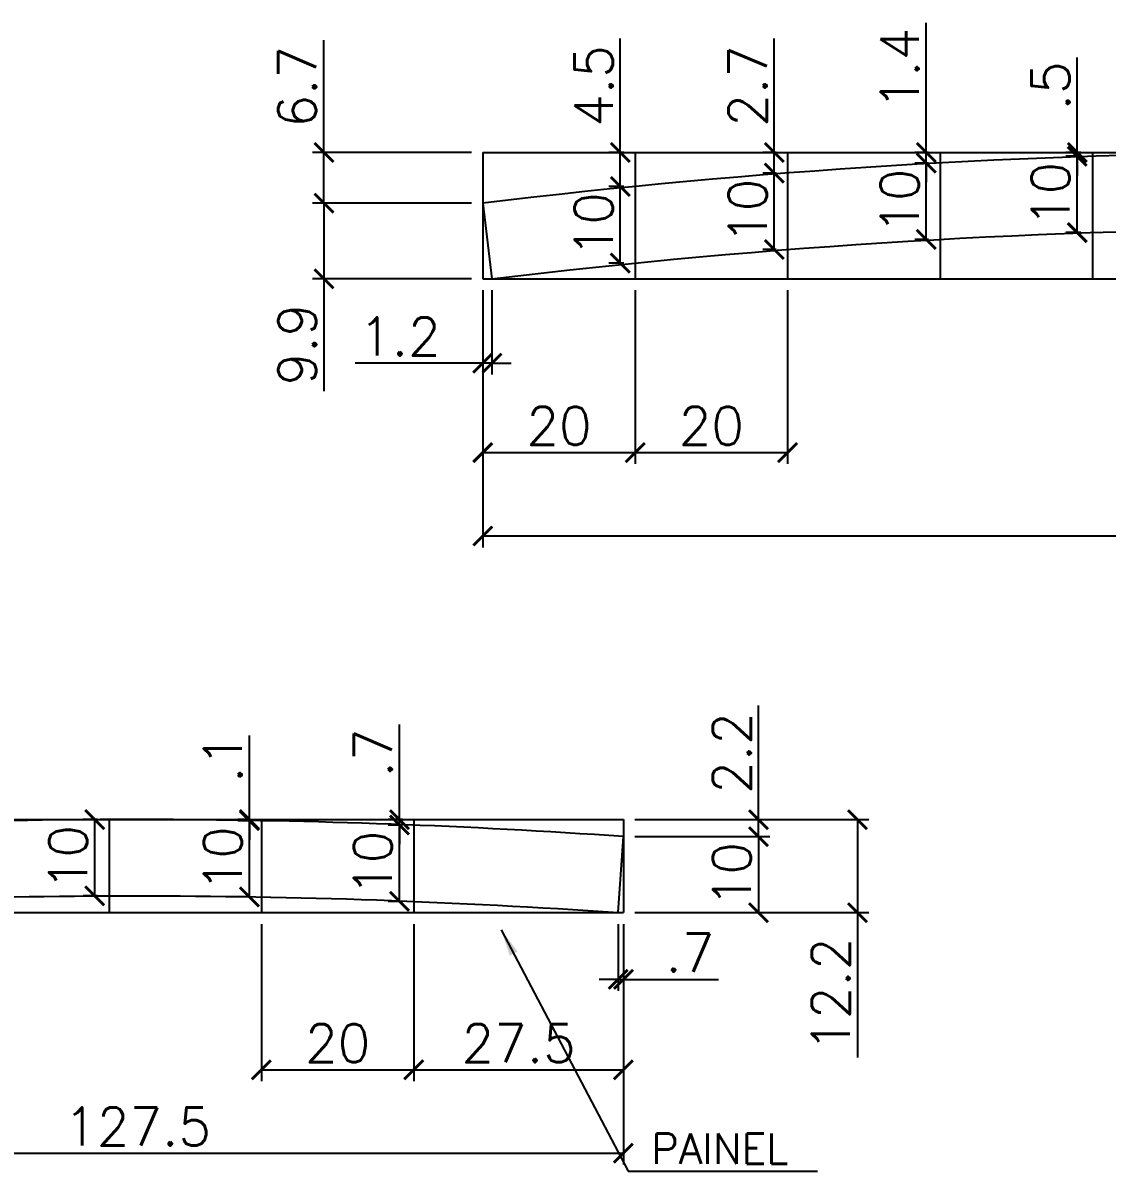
# Model space of a CAD drawing. Extents: x -15895 to 12929, y -2522 to 15173.
# Drawn here: x 8741.6 to 9026.2, y 6938.4 to 7239.7 of the extents above; entities that cross this region are included whole.
import ezdxf

# ---------------------------------------------------------------- set-up
doc = ezdxf.new("R2010")
doc.units = 0
doc.header["$PDMODE"] = 35
doc.header["$PDSIZE"] = -10
doc.layers.add('COTA', color=241, linetype='Continuous')
doc.styles.add('COTA TECNICA', font='techl___.ttf', dxfattribs={"height": 10})
doc.styles.add('Romans', font='romans.shx')
doc.dimstyles.new('Cota Seção (2x)', dxfattribs={"dimtxt": 10, "dimasz": 5, "dimexe": 3, "dimexo": 3, "dimgap": 2, "dimtad": 3, "dimdec": 1, "dimlfac": 0.5, "dimzin": 12, "dimdsep": 46, "dimtxsty": 'Romans', "dimblk": 'ARCHTICK', "dimcen": 0, "dimclrd": 4, "dimclre": 4, "dimclrt": 1, "dimadec": 1, "dimazin": 3, "dimtfac": 1, "dimtdec": 1, "dimtmove": 0, "dimatfit": 3, "dimldrblk": 'OBLIQUE', "dimfxl": 1, "dimtolj": 1, "dimtzin": 12, "dimarcsym": 0})
doc.dimstyles.new('PAINEL', dxfattribs={"dimtxt": 10, "dimasz": 3, "dimexe": 3, "dimexo": 3, "dimgap": 3, "dimtad": 1, "dimdec": 1, "dimzin": 12, "dimdsep": 46, "dimtxsty": 'COTA TECNICA', "dimblk1": 'OBLIQUE', "dimblk2": 'OBLIQUE', "dimsah": 1, "dimcen": 0.9, "dimclrd": 4, "dimclre": 4, "dimclrt": 240, "dimadec": 1, "dimazin": 3, "dimtfac": 1, "dimtdec": 1, "dimtmove": 0, "dimatfit": 3, "dimfxl": 1, "dimtolj": 1, "dimtzin": 12, "dimarcsym": 0})

# ---------------------------------------------------------------- blocks, each defined once
blk = doc.blocks.new('_ArchTick')
at = {"color": 0, "linetype": 'ByBlock', "const_width": 0.15}
blk.add_lwpolyline([(-0.5, -0.5), (0.5, 0.5)], dxfattribs=at)
blk = doc.blocks.new('*D1029')
at = {"layer": 'COTA', "color": 4, "lineweight": -2, "transparency": 16777216}
for p, q in [((8862.32, 7169.54), (8862.32, 7102.06)), ((9301.85, 7169.54), (9301.85, 7102.06)), ((8862.32, 7105.06), (9301.85, 7105.06))]:
    blk.add_line(p, q, dxfattribs=at)
at = {"layer": 'Defpoints', "color": 0, "transparency": 16777216}
for p in [(8862.32, 7172.54), (9301.85, 7172.54), (9301.85, 7105.06)]:
    blk.add_point(p, dxfattribs=at)
at = {"layer": 'COTA', "color": 4, "lineweight": -2, "transparency": 16777216, "xscale": 5, "yscale": 5, "zscale": 5, "rotation": 180}
blk.add_blockref('_ArchTick', (8862.32, 7105.06), dxfattribs=at)
at = {"layer": 'COTA', "color": 4, "lineweight": -2, "transparency": 16777216, "xscale": 5, "yscale": 5, "zscale": 5}
blk.add_blockref('_ArchTick', (9301.85, 7105.06), dxfattribs=at)
at = {"layer": 'COTA', "color": 1, "transparency": 16777216, "insert": (9082.09, 7112.06), "char_height": 10, "attachment_point": 5, "style": 'Romans'}
blk.add_mtext('\\A1;219.8', dxfattribs=at)
blk = doc.blocks.new('_Oblique')
at = {"color": 0, "linetype": 'ByBlock', "lineweight": -2}
blk.add_line((-0.5, -0.5), (0.5, 0.5), dxfattribs=at)
blk = doc.blocks.new('*D1030')
at = {"layer": 'COTA', "color": 4, "lineweight": -2, "transparency": 16777216}
for p, q in [((8862.32, 7169.54), (8862.32, 7147.41)), ((8864.73, 7169.54), (8864.73, 7147.41)), ((8862.32, 7150.41), (8828.8, 7150.41)), ((8864.73, 7150.41), (8862.32, 7150.41)), ((8864.73, 7150.41), (8869.73, 7150.41))]:
    blk.add_line(p, q, dxfattribs=at)
at = {"layer": 'Defpoints', "color": 0, "transparency": 16777216}
for p in [(8862.32, 7172.54), (8864.73, 7172.54), (8862.32, 7150.41)]:
    blk.add_point(p, dxfattribs=at)
at = {"layer": 'COTA', "color": 4, "lineweight": -2, "transparency": 16777216, "xscale": 5, "yscale": 5, "zscale": 5}
blk.add_blockref('_ArchTick', (8862.32, 7150.41), dxfattribs=at)
at = {"layer": 'COTA', "color": 4, "lineweight": -2, "transparency": 16777216, "xscale": 5, "yscale": 5, "zscale": 5, "rotation": 180}
blk.add_blockref('_ArchTick', (8864.73, 7150.41), dxfattribs=at)
at = {"layer": 'COTA', "color": 1, "transparency": 16777216, "insert": (8840.56, 7157.41), "char_height": 10, "attachment_point": 5, "style": 'Romans'}
blk.add_mtext('\\A1;1.2', dxfattribs=at)
blk = doc.blocks.new('*D1031')
at = {"layer": 'COTA', "color": 4, "lineweight": -2, "transparency": 16777216}
for p, q in [((8862.32, 7169.54), (8862.32, 7123.95)), ((8902.32, 7169.54), (8902.32, 7123.95)), ((8862.32, 7126.95), (8902.32, 7126.95))]:
    blk.add_line(p, q, dxfattribs=at)
at = {"layer": 'Defpoints', "color": 0, "transparency": 16777216}
for p in [(8862.32, 7172.54), (8902.32, 7172.54), (8902.32, 7126.95)]:
    blk.add_point(p, dxfattribs=at)
at = {"layer": 'COTA', "color": 4, "lineweight": -2, "transparency": 16777216, "xscale": 5, "yscale": 5, "zscale": 5, "rotation": 180}
blk.add_blockref('_ArchTick', (8862.32, 7126.95), dxfattribs=at)
at = {"layer": 'COTA', "color": 4, "lineweight": -2, "transparency": 16777216, "xscale": 5, "yscale": 5, "zscale": 5}
blk.add_blockref('_ArchTick', (8902.32, 7126.95), dxfattribs=at)
at = {"layer": 'COTA', "color": 1, "transparency": 16777216, "insert": (8882.32, 7133.95), "char_height": 10, "attachment_point": 5, "style": 'Romans'}
blk.add_mtext('\\A1;20', dxfattribs=at)
blk = doc.blocks.new('*D1032')
at = {"layer": 'COTA', "color": 4, "lineweight": -2, "transparency": 16777216}
for p, q in [((8902.32, 7169.54), (8902.32, 7123.95)), ((8942.32, 7169.54), (8942.32, 7123.95)), ((8902.32, 7126.95), (8942.32, 7126.95))]:
    blk.add_line(p, q, dxfattribs=at)
at = {"layer": 'Defpoints', "color": 0, "transparency": 16777216}
for p in [(8902.32, 7172.54), (8942.32, 7172.54), (8942.32, 7126.95)]:
    blk.add_point(p, dxfattribs=at)
at = {"layer": 'COTA', "color": 4, "lineweight": -2, "transparency": 16777216, "xscale": 5, "yscale": 5, "zscale": 5, "rotation": 180}
blk.add_blockref('_ArchTick', (8902.32, 7126.95), dxfattribs=at)
at = {"layer": 'COTA', "color": 4, "lineweight": -2, "transparency": 16777216, "xscale": 5, "yscale": 5, "zscale": 5}
blk.add_blockref('_ArchTick', (8942.32, 7126.95), dxfattribs=at)
at = {"layer": 'COTA', "color": 1, "transparency": 16777216, "insert": (8922.32, 7133.95), "char_height": 10, "attachment_point": 5, "style": 'Romans'}
blk.add_mtext('\\A1;20', dxfattribs=at)
blk = doc.blocks.new('*D1035')
at = {"layer": 'COTA', "color": 4, "lineweight": -2, "transparency": 16777216}
for p, q in [((8859.32, 7192.4), (8817.62, 7192.4)), ((8820.62, 7192.4), (8820.62, 7172.54)), ((8859.32, 7172.54), (8817.62, 7172.54)), ((8820.62, 7172.54), (8820.62, 7143.06))]:
    blk.add_line(p, q, dxfattribs=at)
at = {"layer": 'Defpoints', "color": 0, "transparency": 16777216}
for p in [(8862.32, 7192.4), (8820.62, 7172.54), (8862.32, 7172.54)]:
    blk.add_point(p, dxfattribs=at)
at = {"layer": 'COTA', "color": 4, "lineweight": -2, "transparency": 16777216, "xscale": 5, "yscale": 5, "zscale": 5}
for p, rotation in [((8820.62, 7192.4), 90), ((8820.62, 7172.54), 270)]:
    blk.add_blockref('_ArchTick', p, dxfattribs=dict(at, rotation=rotation))
at = {"layer": 'COTA', "color": 1, "transparency": 16777216, "insert": (8813.62, 7155.3), "char_height": 10, "attachment_point": 5, "rotation": 90, "style": 'Romans'}
blk.add_mtext('\\A1;9.9', dxfattribs=at)
blk = doc.blocks.new('*D1036')
at = {"layer": 'COTA', "color": 4, "lineweight": -2, "transparency": 16777216}
for p, q in [((8820.62, 7205.71), (8820.62, 7235.18)), ((8859.32, 7205.71), (8817.62, 7205.71)), ((8820.62, 7192.4), (8820.62, 7205.71)), ((8859.32, 7192.4), (8817.62, 7192.4))]:
    blk.add_line(p, q, dxfattribs=at)
at = {"layer": 'Defpoints', "color": 0, "transparency": 16777216}
for p in [(8820.62, 7205.71), (8862.32, 7205.71), (8862.32, 7192.4)]:
    blk.add_point(p, dxfattribs=at)
at = {"layer": 'COTA', "color": 4, "lineweight": -2, "transparency": 16777216, "xscale": 5, "yscale": 5, "zscale": 5}
for p, rotation in [((8820.62, 7205.71), 90), ((8820.62, 7192.4), 270)]:
    blk.add_blockref('_ArchTick', p, dxfattribs=dict(at, rotation=rotation))
at = {"layer": 'COTA', "color": 1, "transparency": 16777216, "insert": (8813.62, 7222.94), "char_height": 10, "attachment_point": 5, "rotation": 90, "style": 'Romans'}
blk.add_mtext('\\A1;6.7', dxfattribs=at)
blk = doc.blocks.new('*D1037')
at = {"layer": 'COTA', "color": 4, "lineweight": -2, "transparency": 16777216}
for p, q in [((8899.32, 7196.79), (8895.41, 7196.79)), ((8898.41, 7176.69), (8898.41, 7196.79)), ((8899.32, 7176.69), (8895.41, 7176.69))]:
    blk.add_line(p, q, dxfattribs=at)
at = {"layer": 'Defpoints', "color": 0, "transparency": 16777216}
for p in [(8898.41, 7196.79), (8902.32, 7196.79), (8902.32, 7176.69)]:
    blk.add_point(p, dxfattribs=at)
at = {"layer": 'COTA', "color": 4, "lineweight": -2, "transparency": 16777216, "xscale": 5, "yscale": 5, "zscale": 5}
for p, rotation in [((8898.41, 7196.79), 90), ((8898.41, 7176.69), 270)]:
    blk.add_blockref('_ArchTick', p, dxfattribs=dict(at, rotation=rotation))
at = {"layer": 'COTA', "color": 1, "transparency": 16777216, "insert": (8891.41, 7186.74), "char_height": 10, "attachment_point": 5, "rotation": 90, "style": 'Romans'}
blk.add_mtext('\\A1;10', dxfattribs=at)
blk = doc.blocks.new('*D1038')
at = {"layer": 'COTA', "color": 4, "lineweight": -2, "transparency": 16777216}
for p, q in [((8898.41, 7205.71), (8898.41, 7235.66)), ((8899.32, 7205.71), (8895.41, 7205.71)), ((8898.41, 7196.79), (8898.41, 7205.71)), ((8899.32, 7196.79), (8895.41, 7196.79))]:
    blk.add_line(p, q, dxfattribs=at)
at = {"layer": 'Defpoints', "color": 0, "transparency": 16777216}
for p in [(8898.41, 7205.71), (8902.32, 7205.71), (8902.32, 7196.79)]:
    blk.add_point(p, dxfattribs=at)
at = {"layer": 'COTA', "color": 4, "lineweight": -2, "transparency": 16777216, "xscale": 5, "yscale": 5, "zscale": 5}
for p, rotation in [((8898.41, 7205.71), 90), ((8898.41, 7196.79), 270)]:
    blk.add_blockref('_ArchTick', p, dxfattribs=dict(at, rotation=rotation))
at = {"layer": 'COTA', "color": 1, "transparency": 16777216, "insert": (8891.41, 7223.18), "char_height": 10, "attachment_point": 5, "rotation": 90, "style": 'Romans'}
blk.add_mtext('\\A1;4.5', dxfattribs=at)
blk = doc.blocks.new('*D1039')
at = {"layer": 'COTA', "color": 4, "lineweight": -2, "transparency": 16777216}
for p, q in [((8939.32, 7200.31), (8935.83, 7200.31)), ((8938.83, 7180.25), (8938.83, 7200.31)), ((8939.32, 7180.25), (8935.83, 7180.25))]:
    blk.add_line(p, q, dxfattribs=at)
at = {"layer": 'Defpoints', "color": 0, "transparency": 16777216}
for p in [(8938.83, 7200.31), (8942.32, 7200.31), (8942.32, 7180.25)]:
    blk.add_point(p, dxfattribs=at)
at = {"layer": 'COTA', "color": 4, "lineweight": -2, "transparency": 16777216, "xscale": 5, "yscale": 5, "zscale": 5}
for p, rotation in [((8938.83, 7200.31), 90), ((8938.83, 7180.25), 270)]:
    blk.add_blockref('_ArchTick', p, dxfattribs=dict(at, rotation=rotation))
at = {"layer": 'COTA', "color": 1, "transparency": 16777216, "insert": (8931.83, 7190.28), "char_height": 10, "attachment_point": 5, "rotation": 90, "style": 'Romans'}
blk.add_mtext('\\A1;10', dxfattribs=at)
blk = doc.blocks.new('*D1040')
at = {"layer": 'COTA', "color": 4, "lineweight": -2, "transparency": 16777216}
for p, q in [((8938.83, 7205.71), (8938.83, 7235.66)), ((8939.32, 7205.71), (8935.83, 7205.71)), ((8938.83, 7200.31), (8938.83, 7205.71)), ((8939.32, 7200.31), (8935.83, 7200.31))]:
    blk.add_line(p, q, dxfattribs=at)
at = {"layer": 'Defpoints', "color": 0, "transparency": 16777216}
for p in [(8938.83, 7205.71), (8942.32, 7205.71), (8942.32, 7200.31)]:
    blk.add_point(p, dxfattribs=at)
at = {"layer": 'COTA', "color": 4, "lineweight": -2, "transparency": 16777216, "xscale": 5, "yscale": 5, "zscale": 5}
for p, rotation in [((8938.83, 7205.71), 90), ((8938.83, 7200.31), 270)]:
    blk.add_blockref('_ArchTick', p, dxfattribs=dict(at, rotation=rotation))
at = {"layer": 'COTA', "color": 1, "transparency": 16777216, "insert": (8931.83, 7223.18), "char_height": 10, "attachment_point": 5, "rotation": 90, "style": 'Romans'}
blk.add_mtext('\\A1;2.7', dxfattribs=at)
blk = doc.blocks.new('*D1041')
at = {"layer": 'COTA', "color": 4, "lineweight": -2, "transparency": 16777216}
for p, q in [((8979.32, 7202.94), (8975.73, 7202.94)), ((8978.73, 7182.91), (8978.73, 7202.94)), ((8979.32, 7182.91), (8975.73, 7182.91))]:
    blk.add_line(p, q, dxfattribs=at)
at = {"layer": 'Defpoints', "color": 0, "transparency": 16777216}
for p in [(8978.73, 7202.94), (8982.32, 7202.94), (8982.32, 7182.91)]:
    blk.add_point(p, dxfattribs=at)
at = {"layer": 'COTA', "color": 4, "lineweight": -2, "transparency": 16777216, "xscale": 5, "yscale": 5, "zscale": 5}
for p, rotation in [((8978.73, 7202.94), 90), ((8978.73, 7182.91), 270)]:
    blk.add_blockref('_ArchTick', p, dxfattribs=dict(at, rotation=rotation))
at = {"layer": 'COTA', "color": 1, "transparency": 16777216, "insert": (8971.73, 7192.93), "char_height": 10, "attachment_point": 5, "rotation": 90, "style": 'Romans'}
blk.add_mtext('\\A1;10', dxfattribs=at)
blk = doc.blocks.new('*D1042')
at = {"layer": 'COTA', "color": 4, "lineweight": -2, "transparency": 16777216}
for p, q in [((8978.73, 7205.71), (8978.73, 7239.71)), ((8979.32, 7205.71), (8975.73, 7205.71)), ((8978.73, 7202.94), (8978.73, 7205.71)), ((8979.32, 7202.94), (8975.73, 7202.94)), ((8978.73, 7202.94), (8978.73, 7197.94))]:
    blk.add_line(p, q, dxfattribs=at)
at = {"layer": 'Defpoints', "color": 0, "transparency": 16777216}
for p in [(8978.73, 7205.71), (8982.32, 7205.71), (8982.32, 7202.94)]:
    blk.add_point(p, dxfattribs=at)
at = {"layer": 'COTA', "color": 4, "lineweight": -2, "transparency": 16777216, "xscale": 5, "yscale": 5, "zscale": 5}
for p, rotation in [((8978.73, 7205.71), 270), ((8978.73, 7202.94), 90)]:
    blk.add_blockref('_ArchTick', p, dxfattribs=dict(at, rotation=rotation))
at = {"layer": 'COTA', "color": 1, "transparency": 16777216, "insert": (8971.73, 7227.71), "char_height": 10, "attachment_point": 5, "rotation": 90, "style": 'Romans'}
blk.add_mtext('\\A1;1.4', dxfattribs=at)
blk = doc.blocks.new('*D1043')
at = {"layer": 'COTA', "color": 4, "lineweight": -2, "transparency": 16777216}
for p, q in [((9019.32, 7204.71), (9015.34, 7204.71)), ((9018.34, 7184.69), (9018.34, 7204.71)), ((9019.32, 7184.69), (9015.34, 7184.69))]:
    blk.add_line(p, q, dxfattribs=at)
at = {"layer": 'Defpoints', "color": 0, "transparency": 16777216}
for p in [(9018.34, 7204.71), (9022.32, 7204.71), (9022.32, 7184.69)]:
    blk.add_point(p, dxfattribs=at)
at = {"layer": 'COTA', "color": 4, "lineweight": -2, "transparency": 16777216, "xscale": 5, "yscale": 5, "zscale": 5}
for p, rotation in [((9018.34, 7204.71), 90), ((9018.34, 7184.69), 270)]:
    blk.add_blockref('_ArchTick', p, dxfattribs=dict(at, rotation=rotation))
at = {"layer": 'COTA', "color": 1, "transparency": 16777216, "insert": (9011.34, 7194.7), "char_height": 10, "attachment_point": 5, "rotation": 90, "style": 'Romans'}
blk.add_mtext('\\A1;10', dxfattribs=at)
blk = doc.blocks.new('*D1044')
at = {"layer": 'COTA', "color": 4, "lineweight": -2, "transparency": 16777216}
for p, q in [((9018.34, 7205.71), (9018.34, 7230.66)), ((9019.32, 7205.71), (9015.34, 7205.71)), ((9018.34, 7204.71), (9018.34, 7205.71)), ((9019.32, 7204.71), (9015.34, 7204.71)), ((9018.34, 7204.71), (9018.34, 7199.71))]:
    blk.add_line(p, q, dxfattribs=at)
at = {"layer": 'Defpoints', "color": 0, "transparency": 16777216}
for p in [(9018.34, 7205.71), (9022.32, 7205.71), (9022.32, 7204.71)]:
    blk.add_point(p, dxfattribs=at)
at = {"layer": 'COTA', "color": 4, "lineweight": -2, "transparency": 16777216, "xscale": 5, "yscale": 5, "zscale": 5}
for p, rotation in [((9018.34, 7205.71), 270), ((9018.34, 7204.71), 90)]:
    blk.add_blockref('_ArchTick', p, dxfattribs=dict(at, rotation=rotation))
at = {"layer": 'COTA', "color": 1, "transparency": 16777216, "insert": (9011.34, 7223.18), "char_height": 10, "attachment_point": 5, "rotation": 90, "style": 'Romans'}
blk.add_mtext('\\A1;.5', dxfattribs=at)
blk = doc.blocks.new('*D1061')
at = {"layer": 'COTA', "color": 4, "lineweight": -2, "transparency": 16777216}
for p, q in [((8644.22, 7003.2), (8644.22, 6940.05)), ((8899.23, 7003.2), (8899.23, 6940.05)), ((8644.22, 6943.05), (8899.23, 6943.05))]:
    blk.add_line(p, q, dxfattribs=at)
at = {"layer": 'Defpoints', "color": 0, "transparency": 16777216}
for p in [(8644.22, 7006.2), (8899.23, 7006.2), (8899.23, 6943.05)]:
    blk.add_point(p, dxfattribs=at)
at = {"layer": 'COTA', "color": 4, "lineweight": -2, "transparency": 16777216, "xscale": 5, "yscale": 5, "zscale": 5, "rotation": 180}
blk.add_blockref('_ArchTick', (8644.22, 6943.05), dxfattribs=at)
at = {"layer": 'COTA', "color": 4, "lineweight": -2, "transparency": 16777216, "xscale": 5, "yscale": 5, "zscale": 5}
blk.add_blockref('_ArchTick', (8899.23, 6943.05), dxfattribs=at)
at = {"layer": 'COTA', "color": 1, "transparency": 16777216, "insert": (8771.73, 6950.05), "char_height": 10, "attachment_point": 5, "style": 'Romans'}
blk.add_mtext('\\A1;127.5', dxfattribs=at)
blk = doc.blocks.new('*D1063')
at = {"layer": 'COTA', "color": 4, "lineweight": -2, "transparency": 16777216}
for p, q in [((8804.22, 7003.2), (8804.22, 6961.94)), ((8844.22, 7003.2), (8844.22, 6961.94)), ((8804.22, 6964.94), (8844.22, 6964.94))]:
    blk.add_line(p, q, dxfattribs=at)
at = {"layer": 'Defpoints', "color": 0, "transparency": 16777216}
for p in [(8804.22, 7006.2), (8844.22, 7006.2), (8844.22, 6964.94)]:
    blk.add_point(p, dxfattribs=at)
at = {"layer": 'COTA', "color": 4, "lineweight": -2, "transparency": 16777216, "xscale": 5, "yscale": 5, "zscale": 5, "rotation": 180}
blk.add_blockref('_ArchTick', (8804.22, 6964.94), dxfattribs=at)
at = {"layer": 'COTA', "color": 4, "lineweight": -2, "transparency": 16777216, "xscale": 5, "yscale": 5, "zscale": 5}
blk.add_blockref('_ArchTick', (8844.22, 6964.94), dxfattribs=at)
at = {"layer": 'COTA', "color": 1, "transparency": 16777216, "insert": (8824.22, 6971.94), "char_height": 10, "attachment_point": 5, "style": 'Romans'}
blk.add_mtext('\\A1;20', dxfattribs=at)
blk = doc.blocks.new('*D1064')
at = {"layer": 'COTA', "color": 4, "lineweight": -2, "transparency": 16777216}
for p, q in [((8844.22, 7003.2), (8844.22, 6961.94)), ((8899.23, 7003.2), (8899.23, 6961.94)), ((8844.22, 6964.94), (8899.23, 6964.94))]:
    blk.add_line(p, q, dxfattribs=at)
at = {"layer": 'Defpoints', "color": 0, "transparency": 16777216}
for p in [(8844.22, 7006.2), (8899.23, 7006.2), (8899.23, 6964.94)]:
    blk.add_point(p, dxfattribs=at)
at = {"layer": 'COTA', "color": 4, "lineweight": -2, "transparency": 16777216, "xscale": 5, "yscale": 5, "zscale": 5, "rotation": 180}
blk.add_blockref('_ArchTick', (8844.22, 6964.94), dxfattribs=at)
at = {"layer": 'COTA', "color": 4, "lineweight": -2, "transparency": 16777216, "xscale": 5, "yscale": 5, "zscale": 5}
blk.add_blockref('_ArchTick', (8899.23, 6964.94), dxfattribs=at)
at = {"layer": 'COTA', "color": 1, "transparency": 16777216, "insert": (8871.73, 6971.94), "char_height": 10, "attachment_point": 5, "style": 'Romans'}
blk.add_mtext('\\A1;27.5', dxfattribs=at)
blk = doc.blocks.new('*D1065')
at = {"layer": 'COTA', "color": 4, "lineweight": -2, "transparency": 16777216}
for p, q in [((8897.84, 7003.2), (8897.84, 6985.68)), ((8899.23, 7003.2), (8899.23, 6985.68)), ((8897.84, 6988.68), (8892.84, 6988.68)), ((8897.84, 6988.68), (8899.23, 6988.68)), ((8899.23, 6988.68), (8924.19, 6988.68))]:
    blk.add_line(p, q, dxfattribs=at)
at = {"layer": 'Defpoints', "color": 0, "transparency": 16777216}
for p in [(8897.84, 7006.2), (8899.23, 7006.2), (8899.23, 6988.68)]:
    blk.add_point(p, dxfattribs=at)
at = {"layer": 'COTA', "color": 4, "lineweight": -2, "transparency": 16777216, "xscale": 5, "yscale": 5, "zscale": 5}
blk.add_blockref('_ArchTick', (8897.84, 6988.68), dxfattribs=at)
at = {"layer": 'COTA', "color": 4, "lineweight": -2, "transparency": 16777216, "xscale": 5, "yscale": 5, "zscale": 5, "rotation": 180}
blk.add_blockref('_ArchTick', (8899.23, 6988.68), dxfattribs=at)
at = {"layer": 'COTA', "color": 1, "transparency": 16777216, "insert": (8916.71, 6995.68), "char_height": 10, "attachment_point": 5, "style": 'Romans'}
blk.add_mtext('\\A1;.7', dxfattribs=at)
blk = doc.blocks.new('*D1069')
at = {"layer": 'COTA', "color": 4, "lineweight": -2, "transparency": 16777216}
for p, q in [((8902.23, 7026.15), (8937.7, 7026.15)), ((8934.7, 7026.15), (8934.7, 7006.2)), ((8902.23, 7006.2), (8937.7, 7006.2))]:
    blk.add_line(p, q, dxfattribs=at)
at = {"layer": 'Defpoints', "color": 0, "transparency": 16777216}
for p in [(8899.23, 7026.15), (8899.23, 7006.2), (8934.7, 7006.2)]:
    blk.add_point(p, dxfattribs=at)
at = {"layer": 'COTA', "color": 4, "lineweight": -2, "transparency": 16777216, "xscale": 5, "yscale": 5, "zscale": 5}
for p, rotation in [((8934.7, 7026.15), 90), ((8934.7, 7006.2), 270)]:
    blk.add_blockref('_ArchTick', p, dxfattribs=dict(at, rotation=rotation))
at = {"layer": 'COTA', "color": 1, "transparency": 16777216, "insert": (8927.7, 7016.17), "char_height": 10, "attachment_point": 5, "rotation": 90, "style": 'Romans'}
blk.add_mtext('\\A1;10', dxfattribs=at)
blk = doc.blocks.new('*D1070')
at = {"layer": 'COTA', "color": 4, "lineweight": -2, "transparency": 16777216}
for p, q in [((8934.7, 7030.61), (8934.7, 7060.56)), ((8902.23, 7030.61), (8937.7, 7030.61)), ((8934.7, 7026.15), (8934.7, 7030.61)), ((8902.23, 7026.15), (8937.7, 7026.15))]:
    blk.add_line(p, q, dxfattribs=at)
at = {"layer": 'Defpoints', "color": 0, "transparency": 16777216}
for p in [(8899.23, 7030.61), (8934.7, 7030.61), (8899.23, 7026.15)]:
    blk.add_point(p, dxfattribs=at)
at = {"layer": 'COTA', "color": 4, "lineweight": -2, "transparency": 16777216, "xscale": 5, "yscale": 5, "zscale": 5}
for p, rotation in [((8934.7, 7030.61), 90), ((8934.7, 7026.15), 270)]:
    blk.add_blockref('_ArchTick', p, dxfattribs=dict(at, rotation=rotation))
at = {"layer": 'COTA', "color": 1, "transparency": 16777216, "insert": (8927.7, 7048.09), "char_height": 10, "attachment_point": 5, "rotation": 90, "style": 'Romans'}
blk.add_mtext('\\A1;2.2', dxfattribs=at)
blk = doc.blocks.new('*D1071')
at = {"layer": 'COTA', "color": 4, "lineweight": -2, "transparency": 16777216}
for p, q in [((8902.23, 7030.61), (8963.65, 7030.61)), ((8960.65, 7030.61), (8960.65, 7006.2)), ((8902.23, 7006.2), (8963.65, 7006.2)), ((8960.65, 7006.2), (8960.65, 6968.15))]:
    blk.add_line(p, q, dxfattribs=at)
at = {"layer": 'Defpoints', "color": 0, "transparency": 16777216}
for p in [(8899.23, 7030.61), (8899.23, 7006.2), (8960.65, 7006.2)]:
    blk.add_point(p, dxfattribs=at)
at = {"layer": 'COTA', "color": 4, "lineweight": -2, "transparency": 16777216, "xscale": 5, "yscale": 5, "zscale": 5}
for p, rotation in [((8960.65, 7030.61), 90), ((8960.65, 7006.2), 270)]:
    blk.add_blockref('_ArchTick', p, dxfattribs=dict(at, rotation=rotation))
at = {"layer": 'COTA', "color": 1, "transparency": 16777216, "insert": (8953.65, 6984.67), "char_height": 10, "attachment_point": 5, "rotation": 90, "style": 'Romans'}
blk.add_mtext('\\A1;12.2', dxfattribs=at)
blk = doc.blocks.new('*D1076')
at = {"layer": 'COTA', "color": 4, "lineweight": -2, "transparency": 16777216}
for p, q in [((8761.22, 7030.61), (8757.48, 7030.61)), ((8760.48, 7010.61), (8760.48, 7030.61)), ((8761.22, 7010.61), (8757.48, 7010.61))]:
    blk.add_line(p, q, dxfattribs=at)
at = {"layer": 'Defpoints', "color": 0, "transparency": 16777216}
for p in [(8760.48, 7030.61), (8764.22, 7030.61), (8764.22, 7010.61)]:
    blk.add_point(p, dxfattribs=at)
at = {"layer": 'COTA', "color": 4, "lineweight": -2, "transparency": 16777216, "xscale": 5, "yscale": 5, "zscale": 5}
for p, rotation in [((8760.48, 7030.61), 90), ((8760.48, 7010.61), 270)]:
    blk.add_blockref('_ArchTick', p, dxfattribs=dict(at, rotation=rotation))
at = {"layer": 'COTA', "color": 1, "transparency": 16777216, "insert": (8753.48, 7020.61), "char_height": 10, "attachment_point": 5, "rotation": 90, "style": 'Romans'}
blk.add_mtext('\\A1;10', dxfattribs=at)
blk = doc.blocks.new('*D1077')
at = {"layer": 'COTA', "color": 4, "lineweight": -2, "transparency": 16777216}
for p, q in [((8801.22, 7030.32), (8798.07, 7030.32)), ((8801.07, 7010.32), (8801.07, 7030.32)), ((8801.22, 7010.32), (8798.07, 7010.32))]:
    blk.add_line(p, q, dxfattribs=at)
at = {"layer": 'Defpoints', "color": 0, "transparency": 16777216}
for p in [(8801.07, 7030.32), (8804.22, 7030.32), (8804.22, 7010.32)]:
    blk.add_point(p, dxfattribs=at)
at = {"layer": 'COTA', "color": 4, "lineweight": -2, "transparency": 16777216, "xscale": 5, "yscale": 5, "zscale": 5}
for p, rotation in [((8801.07, 7030.32), 90), ((8801.07, 7010.32), 270)]:
    blk.add_blockref('_ArchTick', p, dxfattribs=dict(at, rotation=rotation))
at = {"layer": 'COTA', "color": 1, "transparency": 16777216, "insert": (8794.07, 7020.32), "char_height": 10, "attachment_point": 5, "rotation": 90, "style": 'Romans'}
blk.add_mtext('\\A1;10', dxfattribs=at)
blk = doc.blocks.new('*D1078')
at = {"layer": 'COTA', "color": 4, "lineweight": -2, "transparency": 16777216}
for p, q in [((8801.07, 7030.61), (8801.07, 7052.71)), ((8801.22, 7030.61), (8798.07, 7030.61)), ((8801.22, 7030.32), (8798.07, 7030.32)), ((8801.07, 7030.32), (8801.07, 7030.61)), ((8801.07, 7030.32), (8801.07, 7025.32))]:
    blk.add_line(p, q, dxfattribs=at)
at = {"layer": 'Defpoints', "color": 0, "transparency": 16777216}
for p in [(8801.07, 7030.61), (8804.22, 7030.61), (8804.22, 7030.32)]:
    blk.add_point(p, dxfattribs=at)
at = {"layer": 'COTA', "color": 4, "lineweight": -2, "transparency": 16777216, "xscale": 5, "yscale": 5, "zscale": 5}
for p, rotation in [((8801.07, 7030.61), 270), ((8801.07, 7030.32), 90)]:
    blk.add_blockref('_ArchTick', p, dxfattribs=dict(at, rotation=rotation))
at = {"layer": 'COTA', "color": 1, "transparency": 16777216, "insert": (8794.07, 7046.66), "char_height": 10, "attachment_point": 5, "rotation": 90, "style": 'Romans'}
blk.add_mtext('\\A1;.1', dxfattribs=at)
blk = doc.blocks.new('*D1079')
at = {"layer": 'COTA', "color": 4, "lineweight": -2, "transparency": 16777216}
for p, q in [((8841.22, 7029.17), (8837.45, 7029.17)), ((8840.45, 7009.15), (8840.45, 7029.17)), ((8841.22, 7009.15), (8837.45, 7009.15))]:
    blk.add_line(p, q, dxfattribs=at)
at = {"layer": 'Defpoints', "color": 0, "transparency": 16777216}
for p in [(8840.45, 7029.17), (8844.22, 7029.17), (8844.22, 7009.15)]:
    blk.add_point(p, dxfattribs=at)
at = {"layer": 'COTA', "color": 4, "lineweight": -2, "transparency": 16777216, "xscale": 5, "yscale": 5, "zscale": 5}
for p, rotation in [((8840.45, 7029.17), 90), ((8840.45, 7009.15), 270)]:
    blk.add_blockref('_ArchTick', p, dxfattribs=dict(at, rotation=rotation))
at = {"layer": 'COTA', "color": 1, "transparency": 16777216, "insert": (8833.45, 7019.16), "char_height": 10, "attachment_point": 5, "rotation": 90, "style": 'Romans'}
blk.add_mtext('\\A1;10', dxfattribs=at)
blk = doc.blocks.new('*D1080')
at = {"layer": 'COTA', "color": 4, "lineweight": -2, "transparency": 16777216}
for p, q in [((8840.45, 7030.61), (8840.45, 7055.56)), ((8841.22, 7030.61), (8837.45, 7030.61)), ((8840.45, 7029.17), (8840.45, 7030.61)), ((8841.22, 7029.17), (8837.45, 7029.17)), ((8840.45, 7029.17), (8840.45, 7024.17))]:
    blk.add_line(p, q, dxfattribs=at)
at = {"layer": 'Defpoints', "color": 0, "transparency": 16777216}
for p in [(8840.45, 7030.61), (8844.22, 7030.61), (8844.22, 7029.17)]:
    blk.add_point(p, dxfattribs=at)
at = {"layer": 'COTA', "color": 4, "lineweight": -2, "transparency": 16777216, "xscale": 5, "yscale": 5, "zscale": 5}
for p, rotation in [((8840.45, 7030.61), 270), ((8840.45, 7029.17), 90)]:
    blk.add_blockref('_ArchTick', p, dxfattribs=dict(at, rotation=rotation))
at = {"layer": 'COTA', "color": 1, "transparency": 16777216, "insert": (8833.45, 7048.09), "char_height": 10, "attachment_point": 5, "rotation": 90, "style": 'Romans'}
blk.add_mtext('\\A1;.7', dxfattribs=at)

msp = doc.modelspace()

# ---------------------------------------------------------------- linework, layer by layer
at = {"linetype": 'Continuous'}
for points in [[(8862.32, 7192.4), (8864.73, 7172.54, -0.060286), (9301.85, 7172.54), (9292, 7193.84, 0.058602)], [(8897.84, 7006.2), (8899.23, 7026.15, 0.033213), (8655.15, 7026.97), (8644.22, 7006.2, -0.034893)]]:
    msp.add_lwpolyline(points, format="xyb", close=True, dxfattribs=at)
at = {"layer": 'COTA'}
for p, q in [((8862.32, 7205.71), (9301.85, 7205.71)), ((8862.32, 7205.71), (8862.32, 7172.54)), ((8902.32, 7205.71), (8902.32, 7172.54)), ((8942.32, 7205.71), (8942.32, 7172.54)), ((8982.32, 7205.71), (8982.32, 7172.54)), ((9022.32, 7205.71), (9022.32, 7172.54)), ((8862.32, 7172.54), (9301.85, 7172.54)), ((8644.22, 7030.61), (8899.23, 7030.61)), ((8764.22, 7030.61), (8764.22, 7006.2)), ((8804.22, 7030.61), (8804.22, 7006.2)), ((8844.22, 7030.61), (8844.22, 7006.2)), ((8899.23, 7030.61), (8899.23, 7006.2)), ((8644.22, 7006.2), (8899.23, 7006.2))]:
    msp.add_line(p, q, dxfattribs=at)

# ---------------------------------------------------------------- texts
at = {"color": 240, "insert": (8942.58, 6940.22), "char_height": 8, "attachment_point": 9, "style": 'Romans'}
msp.add_mtext('\\A1;PAINEL', dxfattribs=at)

# ---------------------------------------------------------------- dimensions: what is measured, and where the dimension line sits
at = {"layer": 'COTA'}
for base, p1, p2, picture, middle in [((8978.73, 7205.71), (8982.32, 7202.94), (8982.32, 7205.71), '*D1042', (8971.73, 7227.71)), ((8820.62, 7205.71), (8862.32, 7192.4), (8862.32, 7205.71), '*D1036', (8813.62, 7222.94)), ((8898.41, 7205.71), (8902.32, 7196.79), (8902.32, 7205.71), '*D1038', (8891.41, 7223.18)), ((8938.83, 7205.71), (8942.32, 7200.31), (8942.32, 7205.71), '*D1040', (8931.83, 7223.18)), ((9018.34, 7205.71), (9022.32, 7204.71), (9022.32, 7205.71), '*D1044', (9011.34, 7223.18)), ((8978.73, 7202.94), (8982.32, 7182.91), (8982.32, 7202.94), '*D1041', (8971.73, 7192.93)), ((9018.34, 7204.71), (9022.32, 7184.69), (9022.32, 7204.71), '*D1043', (9011.34, 7194.7)), ((8938.83, 7200.31), (8942.32, 7180.25), (8942.32, 7200.31), '*D1039', (8931.83, 7190.28)), ((8898.4108, 7196.7923), (8902.3225, 7176.6937), (8902.3225, 7196.7923), '*D1037', (8891.4108, 7186.743)), ((8820.62, 7172.54), (8862.32, 7192.4), (8862.32, 7172.54), '*D1035', (8813.62, 7155.3)), ((8934.7, 7030.61), (8899.23, 7026.15), (8899.23, 7030.61), '*D1070', (8927.7, 7048.09)), ((8840.45, 7030.61), (8844.22, 7029.17), (8844.22, 7030.61), '*D1080', (8833.45, 7048.09)), ((8801.07, 7030.61), (8804.22, 7030.32), (8804.22, 7030.61), '*D1078', (8794.07, 7046.66)), ((8760.48, 7030.61), (8764.22, 7010.61), (8764.22, 7030.61), '*D1076', (8753.48, 7020.61)), ((8960.65, 7006.2), (8899.23, 7030.61), (8899.23, 7006.2), '*D1071', (8953.65, 6984.67)), ((8801.07, 7030.32), (8804.22, 7010.32), (8804.22, 7030.32), '*D1077', (8794.07, 7020.32)), ((8840.45, 7029.17), (8844.22, 7009.15), (8844.22, 7029.17), '*D1079', (8833.45, 7019.16)), ((8934.7, 7006.2), (8899.23, 7026.15), (8899.23, 7006.2), '*D1069', (8927.7, 7016.17))]:
    dim = msp.add_linear_dim(base=base, p1=p1, p2=p2, angle=90, dimstyle='Cota Seção (2x)', dxfattribs=at)
    dim.commit()
    dim.dimension.update_dxf_attribs({"geometry": picture, "text_midpoint": middle})
for base, p1, p2, picture, middle in [((8862.32, 7150.41), (8864.73, 7172.54), (8862.32, 7172.54), '*D1030', (8840.56, 7157.41)), ((9301.85, 7105.06), (8862.32, 7172.54), (9301.85, 7172.54), '*D1029', (9082.09, 7112.06)), ((8902.32, 7126.95), (8862.32, 7172.54), (8902.32, 7172.54), '*D1031', (8882.32, 7133.95)), ((8942.32, 7126.95), (8902.32, 7172.54), (8942.32, 7172.54), '*D1032', (8922.32, 7133.95)), ((8899.23, 6943.05), (8644.22, 7006.2), (8899.23, 7006.2), '*D1061', (8771.73, 6950.05)), ((8844.22, 6964.94), (8804.22, 7006.2), (8844.22, 7006.2), '*D1063', (8824.22, 6971.94)), ((8899.23, 6988.68), (8897.84, 7006.2), (8899.23, 7006.2), '*D1065', (8916.71, 6995.68))]:
    dim = msp.add_linear_dim(base=base, p1=p1, p2=p2, dimstyle='Cota Seção (2x)', dxfattribs=at)
    dim.commit()
    dim.dimension.update_dxf_attribs({"geometry": picture, "text_midpoint": middle})
dim = msp.add_linear_dim(base=(8899.23, 6964.94), p1=(8844.22, 7006.2), p2=(8899.23, 7006.2), dimstyle='Cota Seção (2x)', override={"dimtmove": 1}, dxfattribs=at)
dim.commit()
dim.dimension.update_dxf_attribs({"geometry": '*D1064', "text_midpoint": (8871.73, 6971.94)})

# ---------------------------------------------------------------- leaders
at = {"annotation_type": 0, "has_hookline": 1, "hookline_direction": 1, "horizontal_direction": (-1, 0, 0)}
msp.add_leader([(8867.18, 7001.64), (8900.48, 6938.37), (8946.16, 6938.37)], dimstyle='PAINEL', override={"dimasz": 7}, dxfattribs=at)

doc.saveas('drawing.dxf')
